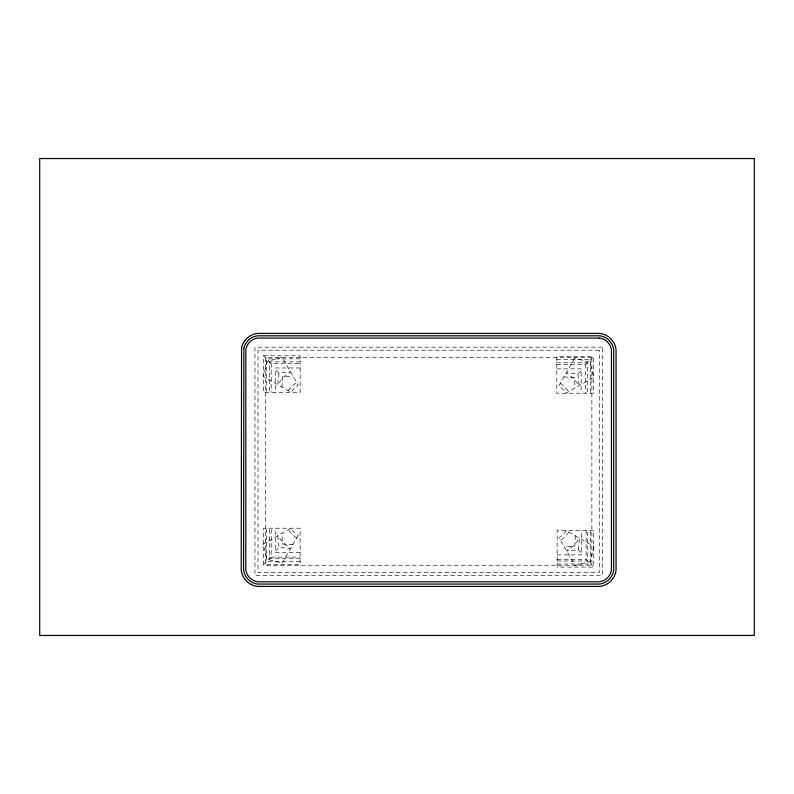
<?xml version="1.0" encoding="UTF-8"?>
<svg xmlns="http://www.w3.org/2000/svg" width="794" height="794" viewBox="0 0 794 794"><rect width="100%" height="100%" fill="white"/><g stroke="black" fill="none" stroke-linecap="round" stroke-linejoin="round"><path stroke-width="0.6" stroke-dasharray="3.97 2.98" d="M281.959 387.154L282.456 376.584L293.016 376.098M575.303 535.732L574.816 546.302L564.246 546.788M279.031 373.16L277.771 384.733L283.339 377.468L290.594 371.9L279.031 373.16L275.458 369.587M578.24 549.716L579.501 538.153L573.923 545.409L566.668 550.976L578.24 549.716L581.813 553.289M288.321 390.827L291.954 386.092L296.688 382.46M568.941 532.059L565.308 536.794L560.574 540.426M275.458 550.957L279.031 547.384L290.594 548.644L283.339 543.076L277.771 535.821L279.031 547.384M263.568 564.762L263.568 528.199L300.132 528.199L300.132 564.762L263.568 564.762L271.181 557.14L271.181 528.199M556.783 364.277L585.734 364.277L593.346 356.665L556.783 356.665L556.783 393.228L593.346 393.228L593.346 356.665M577.883 374.034L579.144 385.596L573.576 378.341L566.321 372.773L577.883 374.034L581.456 370.461M263.568 355.791L300.132 355.791L300.132 392.355L263.568 392.355L263.568 355.791L271.181 363.404L300.132 363.404M300.132 358.838L266.615 358.838L266.615 392.355M556.783 359.712L590.299 359.712L590.299 393.228M300.132 361.885L269.662 361.885L269.662 392.355M556.783 362.759L587.252 362.759L587.252 393.228M300.132 367.979L275.756 367.979L275.756 392.355M556.783 368.853L581.158 368.853L581.158 393.228M300.132 552.574L275.756 552.574L275.756 528.199M557.13 554.907L581.506 554.907L581.506 530.531M271.181 557.14L300.132 557.14M300.132 558.668L269.662 558.668L269.662 528.199M557.13 559.472L586.081 559.472L593.694 567.095L593.694 530.531L557.13 530.531L557.13 567.095L593.694 567.095M557.13 561.001L587.6 561.001L587.6 530.531M300.132 561.715L266.615 561.715L266.615 528.199M557.13 564.048L590.647 564.048L590.647 530.531M563.899 376.971L574.459 377.458L574.955 388.018M293.016 544.456L282.456 543.969L281.959 533.399M560.227 383.333L564.961 386.956L568.593 391.69M296.688 538.094L291.954 534.461L288.321 529.727M586.081 530.531L586.081 559.472M585.734 364.277L585.734 393.228M271.181 363.404L271.181 392.355M267.181 361.31L263.261 376.346L290.961 392.345L294.108 388.246L298.216 385.1L282.217 357.389L267.181 361.31M594.011 546.53L590.091 561.566L575.054 565.497L559.055 537.786L563.154 534.64L566.301 530.541L594.011 546.53M298.216 535.454L282.217 563.164L267.181 559.234L263.261 544.198L290.961 528.209L294.108 532.308L298.216 535.454M574.697 358.263L558.708 385.963L562.807 389.12L565.953 393.219L593.664 377.219L589.734 362.183L574.697 358.263M602.318 347.177L254.953 347.177L254.953 575.7L602.318 575.7L602.318 347.177M599.271 350.223L258 350.223L258 572.653L599.271 572.653L599.271 350.223M591.867 357.628L265.414 357.628L265.414 565.249L591.867 565.249L591.867 357.628"/><path stroke-width="1.19" d="M241.565 347.693L241.217 569.983C241.942 578.439 249.177 585.664 257.633 586.399L599.639 586.399C608.095 585.664 615.33 578.439 616.065 569.983L616.065 349.856C615.33 341.4 608.095 334.165 599.639 333.43L257.633 333.43C249.941 334.135 243.163 340.14 241.565 347.693M243.867 348.199L243.56 569.794C244.215 577.129 250.487 583.401 257.822 584.056L599.45 584.056C606.785 583.401 613.057 577.129 613.712 569.794L613.712 350.045C613.057 342.7 606.785 336.438 599.45 335.783L257.822 335.783C251.142 336.408 245.247 341.638 243.867 348.199M754.3 158.542L39.7 158.542L39.7 635.458L754.3 635.458L754.3 158.542M599.271 338.036L258 338.036A13.716 13.716 0 0 0 245.812 350.223L245.812 569.606A13.716 13.716 0 0 0 258 581.794L599.271 581.794A13.716 13.716 0 0 0 611.459 569.606L611.459 350.223A13.716 13.716 0 0 0 599.271 338.036"/></g></svg>
